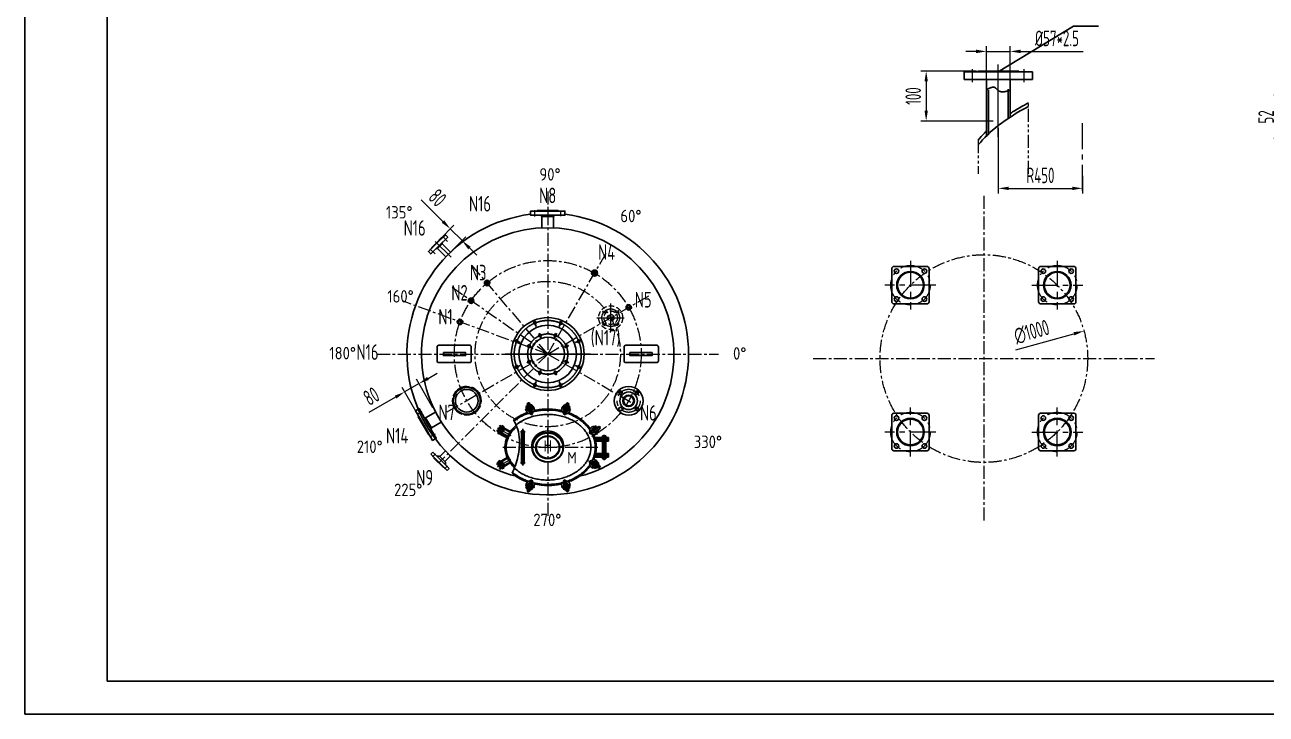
# Model space of a CAD drawing. Header units: millimetres. Extents: x -10 to 6019072, y -115569 to 2.
# Drawn here: x 6005751 to 6011729, y -115569 to -112250 of the extents above; entities that cross this region are included whole.
import ezdxf
from ezdxf.enums import TextEntityAlignment as Align

# ---------------------------------------------------------------- set-up
doc = ezdxf.new("R2010")
doc.units = ezdxf.units.MM
doc.header["$LTSCALE"] = 1000
for name, pattern in [('ACAD_ISO10W100', [18, 12, -3, 0, -3]), ('CENTER', [2, 1.25, -0.25, 0.25, -0.25]), ('CENTERX2', [4, 2.5, -0.5, 0.5, -0.5]), ('DASHED', [0.75, 0.5, -0.25]), ('PHANTOM', [2.5, 1.25, -0.25, 0.25, -0.25, 0.25, -0.25])]:
    doc.linetypes.add(name, pattern=pattern)
doc.layers.get('0').update_dxf_attribs({"lineweight": 25})
for name, color, linetype in [('00', 7, 'Continuous'), ('item', 7, 'Continuous'), ('Layer2', 1, 'ACAD_ISO10W100'), ('标注', 4, 'PHANTOM')]:
    doc.layers.add(name, color=color, linetype=linetype)
for name, color, linetype, lineweight in [('1轮廓实线层', 7, 'Continuous', 25), ('2细线层', 4, 'Continuous', 9), ('3中心线层', 1, 'CENTER', 9), ('4虚线层', 6, 'DASHED', 9), ('5剖面线层', 2, 'Continuous', 9), ('7标注层', 4, 'Continuous', 15), ('9双点划线层', 6, 'PHANTOM', 9), ('CERT', 1, 'CENTERX2', 18), ('FULL', 7, 'Continuous', 25), ('中心线', 1, 'CENTER', 9), ('粗实线', 3, 'Continuous', 30)]:
    doc.layers.add(name, color=color, linetype=linetype, lineweight=lineweight)
doc.styles.get("Standard").update_dxf_attribs({"font": 'gbenor.shx', "width": 0.707, "bigfont": 'gbcbig.shx'})
doc.dimstyles.new('STANDARD$0', dxfattribs={"dimscale": 50, "dimtxt": 1.5, "dimasz": 1, "dimexe": 0.5, "dimexo": 0.5, "dimgap": 0.5, "dimtad": 1, "dimdec": 1, "dimdsep": 46, "dimtxsty": 'Standard', "dimcen": 0.09, "dimclrd": 2, "dimclre": 2, "dimclrt": 2, "dimadec": 0, "dimazin": 0, "dimtfac": 1, "dimtdec": 1, "dimtmove": 0, "dimatfit": 3, "dimfxl": 0, "dimtolj": 1, "dimtzin": 0, "dimlwd": 13, "dimlwe": 13, "dimarcsym": 0})
doc.dimstyles.new('STANDARD$3', dxfattribs={"dimscale": 40, "dimtxt": 2, "dimasz": 1.5, "dimexe": 0.5, "dimexo": 0.5, "dimgap": 0.5, "dimtad": 1, "dimdec": 1, "dimdsep": 46, "dimtxsty": 'Standard', "dimcen": 0, "dimclrd": 4, "dimclre": 4, "dimclrt": 3, "dimadec": 0, "dimazin": 0, "dimtfac": 0.5, "dimtdec": 1, "dimtmove": 0, "dimatfit": 2, "dimfxl": 0, "dimtolj": 1, "dimlwd": 13, "dimlwe": 13, "dimarcsym": 0})

# ---------------------------------------------------------------- blocks, each defined once
blk = doc.blocks.new('*D493')
at = {"layer": '5剖面线层', "color": 2, "lineweight": 13, "transparency": 16777216}
for p, q in [((6010438.9, -112747), (6010438.9, -113062.4)), ((6010844.7, -112976.5), (6010844.7, -113062.4)), ((6010488.9, -113037.4), (6010794.7, -113037.4))]:
    blk.add_line(p, q, dxfattribs=at)
at = {"layer": '5剖面线层', "color": 2, "transparency": 16777216}
for points in [[(6010488.9, -113029.1), (6010488.9, -113045.7), (6010438.9, -113037.4)], [(6010794.7, -113029.1), (6010794.7, -113045.7), (6010844.7, -113037.4)]]:
    blk.add_solid(points, dxfattribs=at)
at = {"layer": 'Defpoints', "color": 0, "transparency": 16777216}
for p in [(6010438.9, -112722), (6010844.7, -112951.5), (6010844.7, -113037.4)]:
    blk.add_point(p, dxfattribs=at)
at = {"layer": '5剖面线层', "color": 2, "transparency": 16777216, "insert": (6010641.8, -112974.9), "char_height": 75, "attachment_point": 5}
blk.add_mtext('\\A1;{R450}{}{}', dxfattribs=at)
blk = doc.blocks.new('*D494')
at = {"layer": '5剖面线层', "color": 2, "lineweight": 13, "transparency": 16777216}
for p, q in [((6010333, -112472.9), (6010066.5, -112472.9)), ((6010091.5, -112522.9), (6010091.5, -112663.1)), ((6010413.6, -112713.1), (6010066.5, -112713.1))]:
    blk.add_line(p, q, dxfattribs=at)
at = {"layer": '5剖面线层', "color": 2, "transparency": 16777216}
for points in [[(6010083.2, -112522.9), (6010099.8, -112522.9), (6010091.5, -112472.9)], [(6010083.2, -112663.1), (6010099.8, -112663.1), (6010091.5, -112713.1)]]:
    blk.add_solid(points, dxfattribs=at)
at = {"layer": 'Defpoints', "color": 0, "transparency": 16777216}
for p in [(6010358, -112472.9), (6010091.5, -112713.1), (6010438.6, -112713.1)]:
    blk.add_point(p, dxfattribs=at)
at = {"layer": '5剖面线层', "color": 2, "transparency": 16777216, "insert": (6010029, -112593), "char_height": 75, "attachment_point": 5, "rotation": 90}
blk.add_mtext('\\A1;100', dxfattribs=at)
blk = doc.blocks.new('*D495')
at = {"layer": '1轮廓实线层', "color": 2, "lineweight": 13, "ltscale": 14, "transparency": 16777216}
for p, q in [((6010331.9, -112378), (6010281.9, -112378)), ((6010381.9, -112570.3), (6010381.9, -112353)), ((6010381.9, -112378), (6010495.9, -112378)), ((6010495.9, -112570.3), (6010495.9, -112353)), ((6010545.9, -112378), (6010846.9, -112378))]:
    blk.add_line(p, q, dxfattribs=at)
at = {"layer": '1轮廓实线层', "color": 2, "ltscale": 14, "transparency": 16777216}
for points in [[(6010331.9, -112369.7), (6010331.9, -112386.3), (6010381.9, -112378)], [(6010545.9, -112369.7), (6010545.9, -112386.3), (6010495.9, -112378)]]:
    blk.add_solid(points, dxfattribs=at)
at = {"layer": 'Defpoints', "color": 0, "ltscale": 14, "transparency": 16777216}
for p in [(6010495.9, -112378), (6010381.9, -112595.3), (6010495.9, -112595.3)]:
    blk.add_point(p, dxfattribs=at)
at = {"layer": '1轮廓实线层', "color": 2, "ltscale": 14, "transparency": 16777216, "insert": (6010721.4, -112315.5), "char_height": 75, "attachment_point": 5}
blk.add_mtext('\\A1;{%%c57*2.5}{}{}', dxfattribs=at)
blk = doc.blocks.new('*D530')
at = {"layer": '00', "color": 2, "linetype": 'CENTER', "lineweight": 13, "transparency": 16777216}
blk.add_line((6010523.5, -113814.4), (6010803.1, -113737.5), dxfattribs=at)
at = {"layer": '00', "color": 2, "linetype": 'CENTER', "transparency": 16777216}
blk.add_solid([(6010800.9, -113729.4), (6010805.3, -113745.5), (6010851.3, -113724.2)], dxfattribs=at)
at = {"layer": 'Defpoints', "color": 0, "linetype": 'CENTER', "transparency": 16777216}
for p in [(6010851.3, -113724.2), (6009887.2, -113989.6)]:
    blk.add_point(p, dxfattribs=at)
at = {"layer": '00', "color": 2, "linetype": 'CENTER', "transparency": 16777216, "insert": (6010599.2, -113728.8), "char_height": 75, "attachment_point": 5, "rotation": 15.38971}
blk.add_mtext('\\A1;∅1000', dxfattribs=at)
blk = doc.blocks.new('*D506')
at = {"layer": '00', "color": 2, "linetype": 'CENTER', "lineweight": 13, "transparency": 16777216}
for p, q in [((6011940, -112589.4), (6011766, -112589.4)), ((6011791, -112747.6), (6011791, -112639.4)), ((6011934, -112797.6), (6011766, -112797.6))]:
    blk.add_line(p, q, dxfattribs=at)
at = {"layer": '00', "color": 2, "linetype": 'CENTER', "transparency": 16777216}
for points in [[(6011782.7, -112639.4), (6011799.3, -112639.4), (6011791, -112589.4)], [(6011782.7, -112747.6), (6011799.3, -112747.6), (6011791, -112797.6)]]:
    blk.add_solid(points, dxfattribs=at)
at = {"layer": 'Defpoints', "color": 0, "linetype": 'CENTER', "transparency": 16777216}
for p in [(6011791, -112589.4), (6011965, -112589.4), (6011959, -112797.6)]:
    blk.add_point(p, dxfattribs=at)
at = {"layer": '00', "color": 2, "linetype": 'CENTER', "transparency": 16777216, "insert": (6011728.5, -112693.5), "char_height": 75, "attachment_point": 5, "rotation": 90}
blk.add_mtext('\\A1;{52}{}{}', dxfattribs=at)
blk = doc.blocks.new('*D510')
at = {"layer": '7标注层', "color": 2, "lineweight": 13, "transparency": 16777216}
for p, q in [((6007764.3, -113197.1), (6007659.2, -113092)), ((6007750.6, -113281.5), (6007817.3, -113214.8)), ((6007856.2, -113289.1), (6007799.7, -113232.5)), ((6007807.2, -113338.1), (6007873.9, -113271.4)), ((6007891.6, -113324.4), (6007926.9, -113359.8))]:
    blk.add_line(p, q, dxfattribs=at)
at = {"layer": '7标注层', "color": 2, "transparency": 16777216}
for points in [[(6007770.2, -113191.3), (6007758.4, -113203), (6007799.7, -113232.5)], [(6007897.5, -113318.5), (6007885.7, -113330.3), (6007856.2, -113289.1)]]:
    blk.add_solid(points, dxfattribs=at)
at = {"layer": 'Defpoints', "color": 0, "transparency": 16777216}
for p in [(6007799.7, -113232.5), (6007733, -113299.2), (6007789.5, -113355.8)]:
    blk.add_point(p, dxfattribs=at)
at = {"layer": '7标注层', "color": 2, "transparency": 16777216, "insert": (6007738.3, -113082.7), "char_height": 75, "attachment_point": 5, "rotation": 315}
blk.add_mtext('\\A1;80', dxfattribs=at)
blk = doc.blocks.new('*D563')
at = {"layer": '1轮廓实线层', "color": 2, "lineweight": 13, "ltscale": 14, "transparency": 16777216}
for p, q in [((6007692.3, -113952.4), (6007735.6, -113927.4)), ((6007640, -114121.8), (6007567.1, -113995.7)), ((6007649, -113977.4), (6007579.6, -114017.4)), ((6007715.9, -114093.3), (6007636.5, -113955.7)), ((6007536.3, -114042.4), (6007407.6, -114116.7))]:
    blk.add_line(p, q, dxfattribs=at)
at = {"layer": '1轮廓实线层', "color": 2, "ltscale": 14, "transparency": 16777216}
for points in [[(6007688.1, -113945.1), (6007696.4, -113959.6), (6007649, -113977.4)], [(6007532.2, -114035.2), (6007540.5, -114049.6), (6007579.6, -114017.4)]]:
    blk.add_solid(points, dxfattribs=at)
at = {"layer": 'Defpoints', "color": 0, "ltscale": 14, "transparency": 16777216}
for p in [(6007579.6, -114017.4), (6007728.4, -114114.9), (6007652.5, -114143.5)]:
    blk.add_point(p, dxfattribs=at)
at = {"layer": '1轮廓实线层', "color": 2, "ltscale": 14, "transparency": 16777216, "insert": (6007419.1, -114037.9), "char_height": 75, "attachment_point": 5, "rotation": 30}
blk.add_mtext('\\A1;80', dxfattribs=at)
blk = doc.blocks.new('A$C18C11571')
at = {"layer": '4虚线层', "ltscale": 0.05}
for centre, radius in [((66.3, 65.7), 57.5), ((36.2, 95.8), 7), ((66.3, 65.7), 32.5), ((66.3, 65.7), 16), ((66.3, 65.7), 13), ((96.3, 95.8), 7), ((36.2, 35.7), 7), ((96.3, 35.7), 7)]:
    blk.add_circle(centre, radius, dxfattribs=at)
at = {"layer": '中心线'}
for p, q in [((66.3, 0), (66.3, 134.9)), ((0, 65.7), (131.8, 65.7))]:
    blk.add_line(p, q, dxfattribs=at)
blk.add_circle((66.3, 65.7), 42.5, dxfattribs=at)

msp = doc.modelspace()

# ---------------------------------------------------------------- linework, layer by layer
for p, q in [((6005750.57, -115568.88), (6005750.57, -106159.92)), ((6006146.57, -115410.48), (6006146.57, -106318.32)), ((6018913.61, -115410.48), (6006146.57, -115410.48)), ((6019072.01, -115568.88), (6005750.57, -115568.88))]:
    msp.add_line(p, q)
msp.add_open_spline([(6008104.46, -114152.61), (6008110.53, -114163.68), (6008130.92, -114204.09), (6008137.16, -114282.26), (6008119.87, -114355.91), (6008103.22, -114396.99), (6008096.78, -114408.88)], degree=3, knots=[17.1329702, 17.1329702, 17.1329702, 17.1329702, 54.8624323, 152.8967362, 242.3679641, 282.6362571, 282.6362571, 282.6362571, 282.6362571])
at = {"layer": '1轮廓实线层', "ltscale": 14}
for p, q in [((6010273.85, -112476.86), (6010603.85, -112476.86)), ((6010273.85, -112512.86), (6010273.85, -112476.86)), ((6010339.85, -112472.86), (6010537.85, -112472.86)), ((6010339.85, -112476.86), (6010339.85, -112472.86)), ((6010537.85, -112476.86), (6010537.85, -112472.86)), ((6010603.85, -112512.86), (6010603.85, -112476.86)), ((6010273.85, -112512.86), (6010603.85, -112512.86)), ((6010381.85, -112785), (6010381.85, -112512.77)), ((6010391.85, -112775.44), (6010391.85, -112564.35)), ((6010485.79, -112701.24), (6010485.81, -112560.38)), ((6010495.85, -112694.55), (6010495.85, -112512.77)), ((6008186.42, -113147.14), (6008218.42, -113147.14)), ((6008215.42, -113147.14), (6008218.42, -113144.14)), ((6008218.42, -113144.14), (6008268.92, -113144.14)), ((6008240.92, -113172.14), (6008235.73, -113167.14)), ((6008319.42, -113144.14), (6008268.92, -113144.14)), ((6008296.92, -113172.14), (6008302.12, -113167.14)), ((6008322.42, -113147.14), (6008319.42, -113144.14)), ((6008240.92, -113227.18), (6008240.92, -113172.14)), ((6008240.92, -113172.14), (6008296.92, -113172.14)), ((6008296.92, -113227.18), (6008296.92, -113172.14)), ((6007755.94, -113276.22), (6007732.95, -113299.2)), ((6007755.94, -113276.22), (6007760.18, -113276.22)), ((6007709.97, -113322.19), (6007732.95, -113299.2)), ((6007709.97, -113322.19), (6007709.97, -113326.43)), ((6007737.9, -113326.78), (6007731.4, -113327.63)), ((6007760.53, -113304.15), (6007737.9, -113326.78)), ((6007778.32, -113367.2), (6007737.9, -113326.78)), ((6007760.53, -113304.15), (6007761.38, -113297.65)), ((6007800.95, -113344.57), (6007760.53, -113304.15)), ((6007728.38, -114114.93), (6007680.73, -114142.44)), ((6008164.13, -114087.35), (6008167.97, -114086.22)), ((6008164.13, -114087.35), (6008165.89, -114093.37)), ((6008167.97, -114086.22), (6008168.75, -114088.91)), ((6008170.18, -114077.76), (6008182.81, -114120.95)), ((6008182.66, -114074.11), (6008195.29, -114117.31)), ((6008189.08, -114080.05), (6008192.92, -114078.93)), ((6008189.08, -114080.05), (6008189.87, -114082.73)), ((6008192.92, -114078.93), (6008194.68, -114084.95)), ((6008357.37, -114074.71), (6008344.44, -114117.82)), ((6008347.07, -114079.46), (6008345.27, -114085.46)), ((6008347.07, -114079.46), (6008350.9, -114080.61)), ((6008350.9, -114080.61), (6008350.1, -114083.28)), ((6008369.82, -114078.45), (6008356.89, -114121.55)), ((6008371.97, -114086.93), (6008371.17, -114089.6)), ((6008371.97, -114086.93), (6008375.81, -114088.07)), ((6008375.81, -114088.07), (6008374, -114094.08)), ((6007646.33, -114132.86), (6007645.23, -114136.96)), ((6007645.23, -114136.96), (6007670.48, -114180.69)), ((6007695.73, -114224.43), (6007670.48, -114180.69)), ((6007680.73, -114142.44), (6007673.8, -114140.44)), ((6007708.73, -114190.94), (6007680.73, -114142.44)), ((6007756.38, -114163.42), (6007708.73, -114190.94)), ((6008038.16, -114179.13), (6008036.15, -114182.59)), ((6008036.15, -114182.59), (6008086.25, -114211.67)), ((6008038.16, -114179.13), (6008088.57, -114208.39)), ((6008045.95, -114183.65), (6008046.95, -114181.92)), ((6008046.95, -114181.92), (6008057.33, -114187.94)), ((6008047.45, -114181.05), (6008048.46, -114179.32)), ((6008047.45, -114181.05), (6008057.83, -114187.08)), ((6008047.81, -114182.42), (6008048.32, -114181.55)), ((6008048.46, -114179.32), (6008058.83, -114185.35)), ((6008511.68, -114184.74), (6008472.5, -114206.88)), ((6008500.97, -114181.03), (6008495.51, -114184.11)), ((6008502.94, -114184.51), (6008500.5, -114185.89)), ((6008500.97, -114181.03), (6008502.94, -114184.51)), ((6007699.83, -114225.52), (6007695.73, -114224.43)), ((6007714.33, -114250.64), (6007698.33, -114222.93)), ((6007708.73, -114190.94), (6007706.99, -114197.94)), ((6008023.1, -114205.07), (6008025.11, -114201.61)), ((6008023.1, -114205.07), (6008073.54, -114234.36)), ((6008025.11, -114201.61), (6008075.22, -114230.7)), ((6008028.37, -114213.92), (6008029.38, -114212.19)), ((6008028.37, -114213.92), (6008038.75, -114219.94)), ((6008029.38, -114212.19), (6008039.76, -114218.21)), ((6008029.81, -114202.03), (6008048.36, -114212.8)), ((6008029.88, -114211.32), (6008030.88, -114209.59)), ((6008029.88, -114211.32), (6008040.26, -114217.35)), ((6008030.24, -114212.69), (6008030.74, -114211.82)), ((6008032.89, -114206.13), (6008033.9, -114204.4)), ((6008038.75, -114219.94), (6008039.76, -114218.21)), ((6008038.85, -114186.46), (6008057.4, -114197.23)), ((6008038.89, -114217.71), (6008039.39, -114216.84)), ((6008040.26, -114217.35), (6008041.26, -114215.62)), ((6008042.93, -114188.84), (6008043.94, -114187.11)), ((6008043.27, -114212.16), (6008044.27, -114210.43)), ((6008053.31, -114194.86), (6008054.32, -114193.13)), ((6008056.32, -114189.67), (6008057.33, -114187.94)), ((6008056.46, -114187.44), (6008056.96, -114186.57)), ((6008057.83, -114187.08), (6008058.83, -114185.35)), ((6008142.92, -114208.86), (6008142.92, -114358.86)), ((6008154.92, -114208.86), (6008154.92, -114358.86)), ((6008518.08, -114196.06), (6008478.9, -114218.2)), ((6008495.25, -114236.86), (6008561.09, -114236.86)), ((6008497.67, -114244.86), (6008561.09, -114244.86)), ((6008515.73, -114207.15), (6008510.27, -114210.23)), ((6008513.76, -114203.67), (6008511.33, -114205.04)), ((6008513.76, -114203.67), (6008515.73, -114207.15)), ((6008533.09, -114228.86), (6008549.09, -114228.86)), ((6008533.09, -114236.86), (6008533.09, -114228.86)), ((6008533.09, -114245.86), (6008533.09, -114244.86)), ((6008549.09, -114236.86), (6008549.09, -114228.86)), ((6008549.09, -114245.86), (6008549.09, -114244.86)), ((6008561.09, -114236.86), (6008561.09, -114244.86)), ((6007776.36, -114301.08), (6007749.27, -114328.12)), ((6008497.94, -114245.86), (6008561.09, -114245.86)), ((6008499.83, -114253.86), (6008561.09, -114253.86)), ((6008533.09, -114313.86), (6008533.09, -114253.86)), ((6008549.09, -114313.86), (6008549.09, -114253.86)), ((6008561.09, -114245.86), (6008561.09, -114253.86)), ((6007706.35, -114317.7), (6007716.13, -114307.94)), ((6007706.35, -114317.7), (6007784.39, -114395.89)), ((6007716.13, -114307.94), (6007794.16, -114386.13)), ((6007721.96, -114337.24), (6007721.96, -114333.34)), ((6007721.96, -114337.24), (6007764.88, -114380.24)), ((6007734.3, -114326.15), (6007747.32, -114326.17)), ((6007747.32, -114326.17), (6007776, -114354.9)), ((6007801.12, -114325.93), (6007774.05, -114352.95)), ((6007775.99, -114367.92), (6007776, -114354.9)), ((6008023.1, -114362.65), (6008073.54, -114333.37)), ((6008023.1, -114362.65), (6008025.11, -114366.11)), ((6008025.11, -114366.11), (6008075.22, -114337.02)), ((6008028.37, -114353.8), (6008038.75, -114347.78)), ((6008028.37, -114353.8), (6008029.38, -114355.53)), ((6008029.38, -114355.53), (6008039.76, -114349.51)), ((6008029.81, -114365.69), (6008048.36, -114354.92)), ((6008029.88, -114356.4), (6008040.26, -114350.37)), ((6008029.88, -114356.4), (6008030.88, -114358.13)), ((6008030.24, -114355.03), (6008030.74, -114355.9)), ((6008032.89, -114361.59), (6008033.9, -114363.32)), ((6008036.15, -114385.13), (6008086.25, -114356.05)), ((6008038.16, -114388.59), (6008088.57, -114359.33)), ((6008038.75, -114347.78), (6008039.76, -114349.51)), ((6008038.89, -114350.01), (6008039.39, -114350.88)), ((6008040.26, -114350.37), (6008041.26, -114352.1)), ((6008043.27, -114355.56), (6008044.27, -114357.29)), ((6008511.68, -114382.98), (6008472.5, -114360.84)), ((6008518.08, -114371.66), (6008478.9, -114349.52)), ((6008495.25, -114330.86), (6008561.09, -114330.86)), ((6008497.67, -114322.86), (6008561.09, -114322.86)), ((6008497.94, -114321.86), (6008561.09, -114321.86)), ((6008499.83, -114313.86), (6008561.09, -114313.86)), ((6008515.73, -114360.57), (6008510.27, -114357.49)), ((6008513.76, -114364.05), (6008511.33, -114362.68)), ((6008513.76, -114364.05), (6008515.73, -114360.57)), ((6008533.09, -114322.86), (6008533.09, -114321.86)), ((6008533.09, -114338.86), (6008533.09, -114330.86)), ((6008533.09, -114338.86), (6008549.09, -114338.86)), ((6008549.09, -114322.86), (6008549.09, -114321.86)), ((6008549.09, -114338.86), (6008549.09, -114330.86)), ((6008561.09, -114321.86), (6008561.09, -114313.86)), ((6008561.09, -114330.86), (6008561.09, -114322.86)), ((6007764.88, -114380.24), (6007768.78, -114380.25)), ((6007784.39, -114395.89), (6007794.16, -114386.13)), ((6008038.16, -114388.59), (6008036.15, -114385.13)), ((6008038.85, -114381.26), (6008057.4, -114370.49)), ((6008042.93, -114378.88), (6008043.94, -114380.61)), ((6008045.95, -114384.07), (6008046.95, -114385.8)), ((6008046.95, -114385.8), (6008057.33, -114379.78)), ((6008047.45, -114386.67), (6008057.83, -114380.64)), ((6008047.45, -114386.67), (6008048.46, -114388.4)), ((6008047.81, -114385.3), (6008048.32, -114386.17)), ((6008048.46, -114388.4), (6008058.83, -114382.37)), ((6008053.31, -114372.86), (6008054.32, -114374.59)), ((6008056.32, -114378.05), (6008057.33, -114379.78)), ((6008056.46, -114380.28), (6008056.96, -114381.15)), ((6008057.83, -114380.64), (6008058.83, -114382.37)), ((6008500.97, -114386.69), (6008495.51, -114383.61)), ((6008502.94, -114383.21), (6008500.5, -114381.83)), ((6008500.97, -114386.69), (6008502.94, -114383.21)), ((6008164.13, -114480.37), (6008165.89, -114474.35)), ((6008164.13, -114480.37), (6008167.97, -114481.5)), ((6008167.97, -114481.5), (6008168.75, -114478.81)), ((6008170.18, -114489.96), (6008182.81, -114446.77)), ((6008182.66, -114493.61), (6008195.29, -114450.42)), ((6008192.92, -114488.79), (6008194.68, -114482.77)), ((6008357.37, -114493.01), (6008344.44, -114449.9)), ((6008347.07, -114488.26), (6008345.27, -114482.26)), ((6008366.28, -114500.09), (6008347.84, -114438.63)), ((6008369.82, -114489.27), (6008356.89, -114446.17)), ((6008371.97, -114480.79), (6008371.17, -114478.12)), ((6008371.97, -114480.79), (6008375.81, -114479.65)), ((6008375.81, -114479.65), (6008374, -114473.64)), ((6008189.08, -114487.67), (6008189.87, -114484.99)), ((6008189.08, -114487.67), (6008192.92, -114488.79)), ((6008347.07, -114488.26), (6008350.9, -114487.12)), ((6008350.9, -114487.12), (6008350.1, -114484.44))]:
    msp.add_line(p, q, dxfattribs=at)
for points in [[(6008268.92, -113147.14), (6008186.42, -113147.14), (6008186.42, -113167.14), (6008268.92, -113167.14)], [(6008268.92, -113147.14), (6008351.42, -113147.14), (6008351.42, -113167.14), (6008268.92, -113167.14)], [(6007735.08, -113301.33), (6007775.73, -113260.67), (6007787.05, -113271.98), (6007746.39, -113312.64)], [(6007735.08, -113301.33), (6007694.42, -113341.98), (6007705.73, -113353.3), (6007746.39, -113312.64)], [(6007673.08, -114179.19), (6007631.83, -114107.74), (6007649.15, -114097.74), (6007690.4, -114169.19)], [(6007673.08, -114179.19), (6007714.33, -114250.64), (6007731.65, -114240.64), (6007690.4, -114169.19)]]:
    msp.add_lwpolyline(points, dxfattribs=at)
for points in [[(6010095.7, -113593.33), (6009935.7, -113593.33, -0.4142136), (6009925.7, -113583.33), (6009925.7, -113423.33, -0.4142136), (6009935.7, -113413.33), (6010095.7, -113413.33, -0.4142136), (6010105.7, -113423.33), (6010105.7, -113583.33, -0.4142136)], [(6010642.8, -113593.33), (6010802.8, -113593.33, 0.4142136), (6010812.8, -113583.33), (6010812.8, -113423.33, 0.4142136), (6010802.8, -113413.33), (6010642.8, -113413.33, 0.4142136), (6010632.8, -113423.33), (6010632.8, -113583.33, 0.4142136)], [(6007743.39, -113792.84), (6007893.43, -113792.84, -0.4142136), (6007900.82, -113800.22), (6007900.82, -113868.26, -0.4142136), (6007893.43, -113875.64), (6007743.39, -113875.64, -0.4142136), (6007736, -113868.26), (6007736, -113800.22, -0.4142136)], [(6008794.45, -113792.84), (6008644.41, -113792.84, 0.4142136), (6008637.02, -113800.22), (6008637.02, -113868.26, 0.4142136), (6008644.41, -113875.65), (6008794.45, -113875.65, 0.4142136), (6008801.84, -113868.26), (6008801.84, -113800.22, 0.4142136)], [(6010095.7, -114120.44), (6009935.7, -114120.44, 0.4142136), (6009925.7, -114130.44), (6009925.7, -114290.44, 0.4142136), (6009935.7, -114300.44), (6010095.7, -114300.44, 0.4142136), (6010105.7, -114290.44), (6010105.7, -114130.44, 0.4142136)], [(6010642.8, -114120.44), (6010802.8, -114120.44, -0.4142136), (6010812.8, -114130.44), (6010812.8, -114290.44, -0.4142136), (6010802.8, -114300.44), (6010642.8, -114300.44, -0.4142136), (6010632.8, -114290.44), (6010632.8, -114130.44, -0.4142136)]]:
    msp.add_lwpolyline(points, format="xyb", close=True, dxfattribs=at)
for points in [[(6007766.7, -113828.02), (6007873.02, -113828.02), (6007873.02, -113842.33), (6007766.7, -113842.33)], [(6008771.14, -113828.02), (6008664.82, -113828.02), (6008664.82, -113842.33), (6008771.14, -113842.33)]]:
    msp.add_lwpolyline(points, close=True, dxfattribs=at)
at = {"layer": '1轮廓实线层'}
for radius in [14.77, 10.98, 8.77]:
    msp.add_circle((6008494.11, -113445.57), radius, dxfattribs=at)
at = {"layer": '1轮廓实线层', "ltscale": 14}
for centre, radius in [((6009948.52, -113436.16), 11), ((6010015.7, -113503.33), 66.2), ((6010015.7, -113503.33), 62.2), ((6010082.87, -113436.16), 11), ((6010655.63, -113436.16), 11), ((6010722.8, -113503.33), 66.2), ((6010722.8, -113503.33), 62.2), ((6010789.98, -113436.16), 11), ((6009948.52, -113570.51), 11), ((6010082.87, -113570.51), 11), ((6010655.63, -113570.51), 11), ((6010789.98, -113570.51), 11), ((6008268.92, -113835.17), 175.38), ((6008268.92, -113835.17), 138.46), ((6008207.1, -113685.93), 6), ((6008330.74, -113685.93), 6), ((6008268.92, -113835.17), 81.23), ((6008231.83, -113745.63), 6), ((6008306.01, -113745.63), 6), ((6008119.68, -113773.36), 6), ((6008179.38, -113798.08), 6), ((6008358.47, -113798.08), 6), ((6008418.16, -113773.36), 6), ((6008179.38, -113872.27), 6), ((6008358.47, -113872.27), 6), ((6008119.68, -113896.99), 6), ((6008231.83, -113924.72), 6), ((6008306.01, -113924.72), 6), ((6008418.16, -113896.99), 6), ((6008207.1, -113984.42), 6), ((6008330.74, -113984.42), 6), ((6008658.63, -114060.17), 69.23), ((6008619.31, -114020.85), 8.31), ((6008658.63, -114060.17), 42.46), ((6008658.63, -114060.17), 27.88), ((6008658.63, -114060.17), 24.18), ((6008697.96, -114020.85), 8.31), ((6008619.31, -114099.5), 8.31), ((6008697.96, -114099.5), 8.31), ((6009948.52, -114143.26), 11), ((6010015.7, -114210.44), 66.2), ((6010015.7, -114210.44), 62.2), ((6010082.87, -114143.26), 11), ((6010655.63, -114143.26), 11), ((6010722.8, -114210.44), 66.2), ((6010722.8, -114210.44), 62.2), ((6010789.98, -114143.26), 11), ((6008043.6, -114199.63), 8), ((6008541.09, -114233.86), 2.5), ((6009948.52, -114277.61), 11), ((6010082.87, -114277.61), 11), ((6010655.63, -114277.61), 11), ((6010789.98, -114277.61), 11), ((6008043.6, -114368.09), 8), ((6008541.09, -114333.86), 2.5)]:
    msp.add_circle(centre, radius, dxfattribs=at)
for centre, radius, start, end in [((6008268.92, -113835.17), 678, 96.989086, 0.000001), ((6008268.92, -113835.17), 678, 0.000001, 83.010782), ((6008268.92, -113835.17), 608, 284.528136, 255.471908), ((6008184, -114101.85), 20, 125.264566, 267.333416), ((6008182.73, -114097.53), 13.5, 135.081196, 257.516786), ((6008176.42, -114075.94), 6.5, 16.298991, 196.298991), ((6008182.73, -114097.53), 10, 146.840593, 245.757389), ((6008189.05, -114119.13), 6.5, 196.298991, 16.298991), ((6008184, -114101.85), 20, 305.264566, 87.333416), ((6008182.73, -114097.53), 13.5, 315.081196, 77.516786), ((6008182.73, -114097.53), 10, 326.840593, 65.757389), ((6008355.84, -114102.44), 20, 92.269928, 234.338778), ((6008357.13, -114098.13), 13.5, 102.086557, 224.522148), ((6008350.66, -114119.68), 6.5, 163.304353, 343.304353), ((6008357.13, -114098.13), 10, 113.845955, 212.762751), ((6008355.84, -114102.44), 20, 272.269928, 54.338778), ((6008363.59, -114076.58), 6.5, 343.304353, 163.304353), ((6008357.13, -114098.13), 13.5, 282.086557, 44.522148), ((6008357.13, -114098.13), 10, 293.845955, 32.762751), ((6008491.37, -114203.68), 20, 48.433084, 190.501934), ((6008514.88, -114190.4), 6.5, 299.467509, 119.467509), ((6008043.6, -114199.63), 14, 109.857739, 189.868141), ((6008043.6, -114199.63), 6.5, 329.86294, 239.86294), ((6008043.6, -114199.63), 14, 289.857739, 9.868141), ((6008148.92, -114208.86), 6, 0, 180), ((6008475.7, -114212.54), 6.5, 119.467509, 299.467509), ((6008491.37, -114203.68), 20, 228.433084, 10.501934), ((6008495.29, -114201.47), 13.5, 58.249714, 180.685304), ((6008495.29, -114201.47), 10, 70.009111, 168.925907), ((6008495.29, -114201.47), 13.5, 238.249714, 0.685304), ((6008495.29, -114201.47), 10, 250.009111, 348.925907), ((6008043.6, -114368.09), 6.5, 120.13706, 30.13706), ((6008043.6, -114368.09), 14, 350.131859, 70.142261), ((6008148.92, -114358.86), 6, 180, 0), ((6008475.7, -114355.18), 6.5, 60.532491, 240.532491), ((6008491.37, -114364.04), 20, 169.498066, 311.566916), ((6008491.37, -114364.04), 20, 349.498066, 131.566916), ((6008495.29, -114366.25), 13.5, 359.314696, 121.750286), ((6008495.29, -114366.25), 10, 11.074093, 109.990889), ((6008043.6, -114368.09), 14, 170.131859, 250.142261), ((6008495.29, -114366.25), 13.5, 179.314696, 301.750286), ((6008495.29, -114366.25), 10, 191.074093, 289.990889), ((6008514.88, -114377.32), 6.5, 240.532491, 60.532491), ((6008184, -114465.87), 20, 92.666584, 234.735434), ((6008182.73, -114470.19), 13.5, 102.483214, 224.918804), ((6008182.73, -114470.19), 10, 114.242611, 213.159407), ((6008189.05, -114448.59), 6.5, 343.701009, 163.701009), ((6008184, -114465.87), 20, 272.666584, 54.735434), ((6008182.73, -114470.19), 13.5, 282.483214, 44.918804), ((6008182.73, -114470.19), 10, 294.242611, 33.159407), ((6008355.84, -114465.28), 20, 125.661222, 267.730072), ((6008357.13, -114469.59), 13.5, 135.477852, 257.913443), ((6008350.66, -114448.04), 6.5, 16.695647, 196.695647), ((6008357.13, -114469.59), 10, 147.237249, 246.154045), ((6008355.84, -114465.28), 20, 305.661222, 87.730072), ((6008357.13, -114469.59), 13.5, 315.477852, 77.913443), ((6008357.13, -114469.59), 10, 327.237249, 66.154045), ((6008176.42, -114491.78), 6.5, 163.701009, 343.701009), ((6008363.59, -114491.14), 6.5, 196.695647, 16.695647)]:
    msp.add_arc(centre, radius, start, end, dxfattribs=at)
for centre, major_axis, ratio, start_param, end_param in [((6008268.92, -114283.86), (-200, 0), 0.75, 5.5553963, 6.9455826), ((6008268.92, -114276.66), (-76.15, 0), 0.9396926, 3.0908356, 6.3339423)]:
    msp.add_ellipse(centre, major_axis=major_axis, ratio=ratio, start_param=start_param, end_param=end_param, dxfattribs=at)
for centre, major_axis in [((6008268.92, -114283.92), (-76.15, 0)), ((6008268.92, -114284.87), (-73.38, 0)), ((6008268.92, -114284.87), (-58.34, 0)), ((6008268.92, -114283.86), (-55.38, 0))]:
    msp.add_ellipse(centre, major_axis=major_axis, ratio=0.9396926, dxfattribs=at)
for points, knots in [([(6008170.63, -114116.73), (6008167.51, -114117.85), (6008164.42, -114119.03), (6008153.38, -114123.49), (6008145.61, -114127.08), (6008130.62, -114134.99), (6008123.39, -114139.29), (6008112.35, -114146.71), (6008108.34, -114149.6), (6008104.46, -114152.61)], [5.16103595, 5.16103595, 5.16103595, 5.16103595, 5.20635596, 5.20635596, 5.32473873, 5.32473873, 5.4431215, 5.4431215, 5.51366469, 5.51366469, 5.51366469, 5.51366469]), ([(6008175.93, -114120.15), (6008173.78, -114120.9), (6008171.64, -114121.67), (6008157.79, -114126.85), (6008146.51, -114132.03), (6008125.57, -114143.65), (6008115.87, -114150.04), (6008106.87, -114157.06)], [5.14327695, 5.14327695, 5.14327695, 5.14327695, 5.1749294, 5.1749294, 5.34972945, 5.34972945, 5.51768039, 5.51768039, 5.51768039, 5.51768039]), ([(6008339.11, -114113.4), (6008335.64, -114112.54), (6008332.16, -114111.74), (6008313.6, -114107.85), (6008298.16, -114105.9), (6008269.73, -114104.58), (6008256.77, -114104.83), (6008231.07, -114107.01), (6008218.34, -114108.95), (6008204.13, -114112.1), (6008202.39, -114112.51), (6008200.65, -114112.93)], [4.39108218, 4.39108218, 4.39108218, 4.39108218, 4.44009455, 4.44009455, 4.65052925, 4.65052925, 4.8253293, 4.8253293, 5.00012935, 5.00012935, 5.02467511, 5.02467511, 5.02467511, 5.02467511]), ([(6008336.52, -114107.63), (6008326.88, -114105.37), (6008317.08, -114103.59), (6008297.15, -114101.02), (6008287.02, -114100.23), (6008265.02, -114099.65), (6008253.15, -114100.04), (6008232.12, -114101.98), (6008222.93, -114103.27), (6008210.31, -114105.64), (6008206.78, -114106.38), (6008203.28, -114107.18)], [4.40864095, 4.40864095, 4.40864095, 4.40864095, 4.54204325, 4.54204325, 4.67712791, 4.67712791, 4.83484409, 4.83484409, 4.95868138, 4.95868138, 5.00712668, 5.00712668, 5.00712668, 5.00712668]), ([(6008471.66, -114200.28), (6008470.54, -114198.61), (6008469.39, -114196.96), (6008462.08, -114186.86), (6008455.12, -114178.85), (6008439.76, -114163.94), (6008431.37, -114157.02), (6008413.39, -114144.38), (6008403.8, -114138.66), (6008384.14, -114128.72), (6008374.12, -114124.46), (6008363.77, -114120.8)], [3.60775284, 3.60775284, 3.60775284, 3.60775284, 3.63876161, 3.63876161, 3.7990282, 3.7990282, 3.95929478, 3.95929478, 4.11956137, 4.11956137, 4.27237556, 4.27237556, 4.27237556, 4.27237556]), ([(6008473.67, -114194.38), (6008473.13, -114193.61), (6008472.59, -114192.85), (6008467.98, -114186.51), (6008463.57, -114181.12), (6008451.83, -114168.31), (6008444.14, -114161.16), (6008429.26, -114149.29), (6008422.29, -114144.37), (6008407.72, -114135.26), (6008400.12, -114131.07), (6008384.76, -114123.63), (6008377.03, -114120.34), (6008369.1, -114117.41)], [3.6266308, 3.6266308, 3.6266308, 3.6266308, 3.64053851, 3.64053851, 3.74358596, 3.74358596, 3.8960514, 3.8960514, 4.01748154, 4.01748154, 4.13891168, 4.13891168, 4.25460489, 4.25460489, 4.25460489, 4.25460489]), ([(6008117.2, -114178.26), (6008115.97, -114179.27), (6008114.75, -114180.3), (6008106.1, -114187.83), (6008099.34, -114194.79), (6008087.41, -114209.51), (6008082.24, -114217.25), (6008073.66, -114233.33), (6008070.25, -114241.65), (6008065.3, -114258.64), (6008063.76, -114267.31), (6008063.01, -114278.63), (6008062.92, -114281.24), (6008062.92, -114283.86), (6008062.92, -114289.55), (6008063.33, -114295.24), (6008065.4, -114309.55), (6008067.61, -114318.13), (6008073.87, -114334.85), (6008077.91, -114343), (6008087.71, -114358.64), (6008093.46, -114366.13), (6008102.81, -114376.28), (6008105.8, -114379.29), (6008108.92, -114382.2)], [5.5447434, 5.5447434, 5.5447434, 5.5447434, 5.5713052, 5.5713052, 5.7368593, 5.7368593, 5.9024135, 5.9024135, 6.0679676, 6.0679676, 6.2335218, 6.2335218, 6.2831853, 6.2831853, 6.2831853, 6.3912031, 6.3912031, 6.5567573, 6.5567573, 6.7223115, 6.7223115, 6.8878656, 6.8878656, 6.9600943, 6.9600943, 6.9600943, 6.9600943]), ([(6008108.14, -114384.21), (6008114.25, -114389.86), (6008120.88, -114395.18), (6008134.4, -114404.64), (6008141.24, -114408.85), (6008155.55, -114416.56), (6008163.02, -114420.07), (6008179.01, -114426.56), (6008187.58, -114429.49), (6008205.14, -114434.44), (6008214.13, -114436.46), (6008232.4, -114439.57), (6008241.67, -114440.66), (6008260.32, -114441.88), (6008269.69, -114442.02), (6008288.39, -114441.33), (6008297.7, -114440.51), (6008316.11, -114437.92), (6008325.2, -114436.15), (6008342.99, -114431.7), (6008351.69, -114429.02), (6008368.54, -114422.79), (6008376.7, -114419.24), (6008392.32, -114411.33), (6008399.78, -114406.96), (6008413.87, -114397.49), (6008420.51, -114392.39), (6008431.72, -114382.48), (6008436.47, -114377.79), (6008445.23, -114368.01), (6008449.27, -114362.91), (6008456.97, -114351.81), (6008460.56, -114345.75), (6008466.1, -114334.52), (6008468.24, -114329.42), (6008471.3, -114320.61), (6008472.39, -114316.95), (6008475.14, -114305.88), (6008476.28, -114298.38), (6008477, -114286.01), (6008476.99, -114281.14), (6008476.45, -114272.62), (6008476.05, -114268.94), (6008474.35, -114257.99), (6008472.55, -114250.75), (6008467.65, -114236.56), (6008464.55, -114229.61), (6008457.15, -114216.13), (6008452.84, -114209.6), (6008443.1, -114197.08), (6008437.67, -114191.09), (6008425.8, -114179.76), (6008419.37, -114174.42), (6008405.61, -114164.46), (6008398.29, -114159.85), (6008382.91, -114151.44), (6008374.85, -114147.64), (6008358.14, -114140.91), (6008349.48, -114137.98), (6008331.74, -114133.05), (6008322.65, -114131.04), (6008304.19, -114127.98), (6008294.83, -114126.92), (6008276.01, -114125.79), (6008266.55, -114125.71), (6008247.7, -114126.52), (6008238.31, -114127.41), (6008216.21, -114130.68), (6008203.61, -114133.5), (6008179.3, -114140.89), (6008167.6, -114145.46), (6008145.52, -114156.2), (6008135.14, -114162.38), (6008122.43, -114171.55), (6008119.35, -114173.91), (6008116.37, -114176.35)], [0.6813233, 0.6813233, 0.6813233, 0.6813233, 0.8203149, 0.8203149, 0.9475865, 0.9475865, 1.0748581, 1.0748581, 1.2111263, 1.2111263, 1.3473945, 1.3473945, 1.4836627, 1.4836627, 1.6199309, 1.6199309, 1.7561991, 1.7561991, 1.8924673, 1.8924673, 2.0287355, 2.0287355, 2.1650037, 2.1650037, 2.3012719, 2.3012719, 2.4375401, 2.4375401, 2.5496616, 2.5496616, 2.6617831, 2.6617831, 2.7867022, 2.7867022, 2.887155, 2.887155, 2.9574287, 2.9574287, 3.0979761, 3.0979761, 3.1887132, 3.1887132, 3.2574506, 3.2574506, 3.3949252, 3.3949252, 3.5323999, 3.5323999, 3.6698745, 3.6698745, 3.8073492, 3.8073492, 3.9448238, 3.9448238, 4.0822985, 4.0822985, 4.2197732, 4.2197732, 4.3572478, 4.3572478, 4.4947225, 4.4947225, 4.6321971, 4.6321971, 4.7696718, 4.7696718, 4.9071464, 4.9071464, 5.0975388, 5.0975388, 5.2879311, 5.2879311, 5.4783234, 5.4783234, 5.5416131, 5.5416131, 5.5416131, 5.5416131]), ([(6008484.1, -114345.41), (6008484.32, -114344.92), (6008484.55, -114344.42), (6008488.02, -114336.74), (6008490.7, -114329.36), (6008494.83, -114314.31), (6008496.29, -114306.65), (6008497.76, -114292.91), (6008498.02, -114286.85), (6008497.76, -114274.76), (6008497.24, -114268.72), (6008495.43, -114256.73), (6008494.15, -114250.78), (6008490.84, -114239.06), (6008488.82, -114233.29), (6008485.7, -114225.84), (6008484.91, -114224.07), (6008484.1, -114222.31)], [2.80644833, 2.80644833, 2.80644833, 2.80644833, 2.81496764, 2.81496764, 2.93827969, 2.93827969, 3.06159174, 3.06159174, 3.15778672, 3.15778672, 3.2539817, 3.2539817, 3.35017667, 3.35017667, 3.44637165, 3.44637165, 3.4767278, 3.4767278, 3.4767278, 3.4767278]), ([(6008490.18, -114344.07), (6008490.56, -114343.2), (6008490.94, -114342.32), (6008493.69, -114335.68), (6008495.73, -114329.79), (6008499.07, -114317.84), (6008500.37, -114311.78), (6008502.26, -114299.24), (6008502.79, -114292.75), (6008503.01, -114279.76), (6008502.68, -114273.26), (6008501.36, -114262.01), (6008500.57, -114257.23), (6008498.51, -114247.77), (6008497.25, -114243.08), (6008494.17, -114233.46), (6008492.31, -114228.53), (6008490.19, -114223.67), (6008490.19, -114223.66), (6008490.18, -114223.65)], [2.8255248, 2.8255248, 2.8255248, 2.8255248, 2.84002898, 2.84002898, 2.93480077, 2.93480077, 3.02957255, 3.02957255, 3.12932776, 3.12932776, 3.22908297, 3.22908297, 3.30321231, 3.30321231, 3.37734164, 3.37734164, 3.45741634, 3.45741634, 3.45765163, 3.45765163, 3.45765163, 3.45765163]), ([(6008096.78, -114408.88), (6008099.37, -114411.08), (6008102.01, -114413.23), (6008119.12, -114426.43), (6008135.21, -114435.94), (6008158.37, -114446.31), (6008164.44, -114448.76), (6008170.63, -114450.99)], [0.72203153, 0.72203153, 0.72203153, 0.72203153, 0.77112334, 0.77112334, 1.03225572, 1.03225572, 1.12214852, 1.12214852, 1.12214852, 1.12214852]), ([(6008099.16, -114404.34), (6008105.87, -114410.12), (6008113.04, -114415.52), (6008131.13, -114427.5), (6008142.44, -114433.68), (6008161.33, -114442.17), (6008168.55, -114445.02), (6008175.93, -114447.56)], [0.71642418, 0.71642418, 0.71642418, 0.71642418, 0.84777042, 0.84777042, 1.03135741, 1.03135741, 1.13990921, 1.13990921, 1.13990921, 1.13990921]), ([(6008363.77, -114446.92), (6008367.28, -114445.68), (6008370.76, -114444.37), (6008383.55, -114439.22), (6008392.61, -114434.95), (6008409.93, -114425.41), (6008418.19, -114420.15), (6008433.77, -114408.71), (6008441.09, -114402.53), (6008452.73, -114391.16), (6008457.32, -114386.17), (6008465.19, -114376.59), (6008468.55, -114372.08), (6008471.66, -114367.44)], [2.01081157, 2.01081157, 2.01081157, 2.01081157, 2.06266532, 2.06266532, 2.20408721, 2.20408721, 2.3455091, 2.3455091, 2.486931, 2.486931, 2.58929329, 2.58929329, 2.67543378, 2.67543378, 2.67543378, 2.67543378]), ([(6008369.1, -114450.31), (6008373.73, -114448.6), (6008378.3, -114446.76), (6008391.08, -114441.2), (6008399.12, -114437.19), (6008414.58, -114428.37), (6008421.99, -114423.57), (6008436.62, -114412.82), (6008443.79, -114406.79), (6008455.33, -114395.66), (6008459.94, -114390.72), (6008467.58, -114381.62), (6008470.72, -114377.54), (6008473.67, -114373.34)], [2.028585, 2.028585, 2.028585, 2.028585, 2.09616936, 2.09616936, 2.22107819, 2.22107819, 2.34598703, 2.34598703, 2.48090933, 2.48090933, 2.58002313, 2.58002313, 2.65654997, 2.65654997, 2.65654997, 2.65654997]), ([(6008200.65, -114454.79), (6008213.77, -114457.97), (6008227.24, -114460.22), (6008255.98, -114462.97), (6008271.29, -114463.24), (6008301.7, -114461.43), (6008316.8, -114459.34), (6008334.05, -114455.54), (6008336.58, -114454.95), (6008339.1, -114454.32)], [1.25851092, 1.25851092, 1.25851092, 1.25851092, 1.44388057, 1.44388057, 1.65014215, 1.65014215, 1.85640373, 1.85640373, 1.89209907, 1.89209907, 1.89209907, 1.89209907]), ([(6008203.28, -114460.54), (6008205.9, -114461.14), (6008208.54, -114461.7), (6008222.5, -114464.47), (6008234.01, -114466.05), (6008255.06, -114467.69), (6008264.57, -114467.98), (6008283.56, -114467.65), (6008293.05, -114467.04), (6008311.87, -114464.92), (6008321.2, -114463.41), (6008332.44, -114461.03), (6008334.48, -114460.57), (6008336.52, -114460.09)], [1.27606263, 1.27606263, 1.27606263, 1.27606263, 1.31231841, 1.31231841, 1.46723872, 1.46723872, 1.59360971, 1.59360971, 1.7199807, 1.7199807, 1.84635169, 1.84635169, 1.87454095, 1.87454095, 1.87454095, 1.87454095])]:
    msp.add_open_spline(points, degree=3, knots=knots, dxfattribs=at)
at = {"layer": '2细线层'}
for centre, radius, start, end in [((6008494.11, -113445.57), 12.92, 182.906394, 107.906394), ((6008207.1, -113685.93), 7.38, 292.5, 203.809732), ((6008330.74, -113685.93), 7.38, 247.5, 158.809732), ((6008119.68, -113773.36), 7.38, 337.5, 248.809732), ((6008231.83, -113745.63), 7.38, 292.5, 203.809732), ((6008306.01, -113745.63), 7.38, 247.5, 158.809732), ((6008418.16, -113773.36), 7.38, 202.5, 113.809732), ((6008179.38, -113798.08), 7.38, 337.5, 248.809732), ((6008358.47, -113798.08), 7.38, 202.5, 113.809732), ((6008179.38, -113872.27), 7.38, 22.5, 293.809732), ((6008358.47, -113872.27), 7.38, 157.5, 68.809732), ((6008119.68, -113896.99), 7.38, 22.5, 293.809732), ((6008231.83, -113924.72), 7.38, 67.5, 338.809732), ((6008306.01, -113924.72), 7.38, 112.5, 23.809732), ((6008418.16, -113896.99), 7.38, 157.5, 68.809732), ((6008207.1, -113984.42), 7.38, 67.5, 338.809732), ((6008330.74, -113984.42), 7.38, 112.5, 23.809732)]:
    msp.add_arc(centre, radius, start, end, dxfattribs=at)
at = {"layer": '3中心线层', "ltscale": 0.05}
for p, q in [((6008268.92, -113051.93), (6008268.92, -114618.42)), ((6010369.25, -113073.64), (6010369.25, -114640.13)), ((6008268.92, -113835.17), (6008549.78, -113349.26)), ((6008268.92, -113835.17), (6007904.46, -113408.37)), ((6008268.92, -113835.17), (6007808.04, -113514.89)), ((6008268.92, -113835.17), (6007569.52, -113579.39)), ((6008268.92, -113835.17), (6008755.11, -113554.79)), ((6007446.91, -113835.17), (6009090.93, -113835.17)), ((6008268.92, -113835.18), (6007743.87, -114359.2)), ((6008268.92, -113835.18), (6007782.74, -114115.56)), ((6008268.92, -113835.17), (6008675.4, -114069.85)), ((6009547.24, -113856.89), (6011191.26, -113856.89)), ((6008052.5, -114283.86), (6008510.48, -114283.86))]:
    msp.add_line(p, q, dxfattribs=at)
for centre, radius in [((6008268.92, -113835.17), 450), ((6010369.25, -113856.89), 500), ((6008268.92, -113835.17), 350)]:
    msp.add_circle(centre, radius, dxfattribs=at)
at = {"layer": '9双点划线层', "ltscale": 0.05}
for p, q in [((6010584.24, -112967.23), (6010584.24, -112626.06)), ((6010342.2, -112804.8), (6010342.2, -112967.23))]:
    msp.add_line(p, q, dxfattribs=at)
at = {"layer": 'CERT', "ltscale": 3}
msp.add_line((6010438.62, -112789.84), (6010438.62, -112440.52), dxfattribs=at)
at = {"layer": 'CERT', "lineweight": 15, "ltscale": 0.2}
for p, q in [((6010313.85, -112526.31), (6010313.85, -112462.76)), ((6010563.85, -112526.31), (6010563.85, -112462.76))]:
    msp.add_line(p, q, dxfattribs=at)
at = {"layer": 'FULL'}
for p, q in [((6007891.05, -113996.09), (6007892.08, -113992.22)), ((6007891.05, -113996.09), (6007900.71, -113998.68)), ((6007900.71, -113998.68), (6007901.74, -113994.81)), ((6007815.21, -114048.04), (6007811.33, -114047)), ((6007817.8, -114038.38), (6007813.92, -114037.34)), ((6007815.21, -114048.04), (6007817.8, -114038.38)), ((6007867.16, -114123.88), (6007857.5, -114121.29)), ((6007867.16, -114123.88), (6007866.12, -114127.75)), ((6007943, -114071.93), (6007940.41, -114081.59)), ((6007940.41, -114081.59), (6007944.28, -114082.63)), ((6007943, -114071.93), (6007946.87, -114072.97))]:
    msp.add_line(p, q, dxfattribs=at)
at = {"layer": 'FULL', "linetype": 'Continuous'}
for centre, radius in [((6007976.7, -113492.97), 12.92), ((6007976.7, -113492.97), 8.77), ((6007899.39, -113578.37), 12.92), ((6007899.39, -113578.37), 8.77), ((6008658.74, -113610.36), 12.92), ((6008658.74, -113610.36), 8.77), ((6007846.3, -113680.61), 12.92), ((6007846.3, -113680.61), 8.77)]:
    msp.add_circle(centre, radius, dxfattribs=at)
at = {"layer": 'FULL'}
msp.add_circle((6007879.1, -114059.99), 55, dxfattribs=at)
for radius, start, end in [(69, 79.15551, 160.84449), (65, 79.411726, 160.588274), (65, 349.411726, 70.588274), (69, 349.15551, 70.84449), (69, 169.15551, 250.84449), (65, 169.411726, 250.588274), (69, 259.15551, 340.84449), (65, 259.411726, 340.588274)]:
    msp.add_arc((6007879.1, -114059.99), radius, start, end, dxfattribs=at)
for start_param, end_param in [(5.5183489, 5.7149377), (5.7149377, 5.8887004)]:
    msp.add_ellipse((6011450.03, -113058.4), major_axis=(-1200, 0), ratio=0.5, start_param=start_param, end_param=end_param, dxfattribs=at)
for points, knots in [([(6010584.24, -112626.06), (6010557.19, -112640.12), (6010537.81, -112650.97), (6010511.28, -112666.94), (6010503.49, -112671.78), (6010495.85, -112676.67)], [5.51834892, 5.51834892, 5.51834892, 5.51834892, 5.59003038, 5.59003038, 5.62060417, 5.62060417, 5.62060417, 5.62060417]), ([(6010381.85, -112761.89), (6010378.58, -112765.1), (6010375.37, -112768.32), (6010361.57, -112782.47), (6010351.56, -112793.56), (6010342.2, -112804.8)], [5.81193758, 5.81193758, 5.81193758, 5.81193758, 5.829507495, 5.829507495, 5.888700399, 5.888700399, 5.888700399, 5.888700399])]:
    msp.add_open_spline(points, degree=3, knots=knots, dxfattribs=at)
at = {"layer": 'item', "color": 1, "linetype": 'Continuous', "ltscale": 10}
for p, q in [((6010438.85, -112476.86), (6010801.12, -112256.11)), ((6010801.12, -112256.11), (6010921.12, -112256.11))]:
    msp.add_line(p, q, dxfattribs=at)
at = {"layer": 'Layer2'}
for p, q in [((6008213.93, -113702.41), (6008202.3, -113674.33)), ((6008323.91, -113702.41), (6008335.54, -113674.33)), ((6008236.37, -113756.59), (6008227.02, -113734.03)), ((6008301.47, -113756.59), (6008310.82, -113734.03)), ((6008136.16, -113780.18), (6008108.08, -113768.55)), ((6008190.34, -113802.62), (6008167.77, -113793.28)), ((6008347.5, -113802.62), (6008370.07, -113793.28)), ((6008401.68, -113780.18), (6008429.77, -113768.55)), ((6008474.07, -113835.17), (6008063.77, -113835.17)), ((6008190.34, -113867.72), (6008167.77, -113877.07)), ((6008347.5, -113867.72), (6008370.07, -113877.07)), ((6008136.16, -113890.17), (6008108.08, -113901.8)), ((6008236.37, -113913.76), (6008227.02, -113936.32)), ((6008301.47, -113913.76), (6008310.82, -113936.32)), ((6008401.68, -113890.17), (6008429.77, -113901.8)), ((6008213.93, -113967.94), (6008202.3, -113996.02)), ((6008323.91, -113967.94), (6008335.54, -113996.02)), ((6008334.46, -114091.34), (6008379.8, -114104.93)), ((6008366.28, -114067.63), (6008347.84, -114129.09)), ((6008137.92, -114208.86), (6008159.92, -114208.86)), ((6008148.92, -114195.79), (6008148.92, -114371.31)), ((6008268.92, -114191.92), (6008268.92, -114283.86)), ((6008541.09, -114345.66), (6008541.09, -114223.27)), ((6008137.92, -114358.86), (6008159.92, -114358.86))]:
    msp.add_line(p, q, dxfattribs=at)
for radius in [161.54, 96.92]:
    msp.add_circle((6008268.92, -113835.17), radius, dxfattribs=at)
at = {"layer": '中心线', "ltscale": 0.1}
for p, q in [((6010844.5, -113049.09), (6010844.5, -112719.84)), ((6010015.7, -113386), (6010015.7, -113620.67)), ((6010722.8, -113386), (6010722.8, -113620.67)), ((6010138.52, -113503.33), (6009892.88, -113503.33)), ((6010599.99, -113503.33), (6010845.62, -113503.33)), ((6008160.02, -114104.17), (6008205.45, -114090.89)), ((6008173.8, -114066.97), (6008191.8, -114128.56)), ((6010015.7, -114327.78), (6010015.7, -114093.1)), ((6010722.8, -114327.78), (6010722.8, -114093.1)), ((6008031.54, -114220.42), (6008054.85, -114180.27)), ((6008483.65, -114180.87), (6008506.93, -114222.08)), ((6008026.7, -114189.82), (6008090.78, -114227.02)), ((6008523.01, -114185.8), (6008467.15, -114217.37)), ((6008535.65, -114233.86), (6008546.53, -114233.86)), ((6010138.52, -114210.44), (6009892.88, -114210.44)), ((6010599.99, -114210.44), (6010845.62, -114210.44)), ((6007714.1, -114330.12), (6007728.63, -114315.62)), ((6008026.7, -114377.9), (6008090.78, -114340.7)), ((6008031.54, -114347.3), (6008054.85, -114387.46)), ((6008523.01, -114381.92), (6008467.15, -114350.35)), ((6008483.65, -114386.85), (6008506.93, -114345.64)), ((6008535.65, -114333.86), (6008546.53, -114333.86)), ((6007771.98, -114388.11), (6007786.51, -114373.61)), ((6008160.02, -114463.55), (6008205.45, -114476.83)), ((6008173.8, -114500.75), (6008191.8, -114439.16)), ((6008334.46, -114476.39), (6008379.8, -114462.79))]:
    msp.add_line(p, q, dxfattribs=at)
at = {"layer": '中心线'}
for p, q in [((6008206.42, -113173.56), (6008206.42, -113142.49)), ((6008331.42, -113171.63), (6008331.42, -113143.77)), ((6007786.73, -113292.88), (6007761.84, -113267.99)), ((6007726.63, -113352.98), (6007701.74, -113328.09)), ((6007803.15, -113369.4), (6007726.66, -113292.91)), ((6007663.03, -114112.82), (6007638.9, -114126.75)), ((6007727.2, -114220.11), (6007700.29, -114235.65))]:
    msp.add_line(p, q, dxfattribs=at)
at = {"layer": '中心线', "ltscale": 0.1}
for centre, radius in [((6010015.7, -113503.33), 95), ((6010722.8, -113503.33), 95), ((6008658.63, -114060.17), 55.62), ((6010015.7, -114210.44), 95), ((6010722.8, -114210.44), 95)]:
    msp.add_circle(centre, radius, dxfattribs=at)
at = {"layer": '标注'}
msp.add_spline([(6010381.85, -112563.29), (6010422.53, -112552.14), (6010438.85, -112566.56), (6010495.85, -112564.83)], degree=3, dxfattribs=at)
at = {"layer": '粗实线'}
msp.add_line((6007775.73, -113260.67), (6007760.18, -113276.22), dxfattribs=at)

# ---------------------------------------------------------------- block references
at = {"layer": '7标注层', "color": 3}
msp.add_blockref('A$C18C11571', (6008505.76, -113725.92), dxfattribs=at)

# ---------------------------------------------------------------- texts
at = {"linetype": 'Continuous'}
for s, p in [('90%%D', (6008279.81, -112970.09)), ('135%%D', (6007553.61, -113152.39)), ('60%%D', (6008669.51, -113170.52)), ('160%%D', (6007559.95, -113557.22)), ('180%%D', (6007281.19, -113830.67)), ('0%%D', (6009193.49, -113832.23)), ('330%%D', (6009040.2, -114257.62)), ('210%%D', (6007411.51, -114281.4)), ('225%%D', (6007596.92, -114489.01)), ('270%%D', (6008266.98, -114633.53))]:
    msp.add_text(s, height=60, dxfattribs=at).set_placement(p, align=Align.MIDDLE)
at = {"width": 0.8}
for s, p in [('N8', (6008268.92, -113071.26)), ('N16', (6007942.75, -113111.42)), ('N16', (6007627.9, -113227.84)), ('N4', (6008552.59, -113343.97)), ('N3', (6007933.89, -113442.83)), ('N2', (6007843.95, -113539.85)), ('N5', (6008728.81, -113573.48)), ('N1', (6007776.65, -113655.14)), ('(N17)', (6008547.46, -113756.06)), ('N16', (6007400.85, -113825.56)), ('N7', (6007782.74, -114115.56)), ('N6', (6008753.48, -114118.25)), ('N14', (6007543.82, -114228.23)), ('N9', (6007676.15, -114430.06))]:
    msp.add_text(s, height=74.795, dxfattribs=at).set_placement(p, align=Align.MIDDLE)
at = {"layer": 'item', "color": 0, "linetype": 'Continuous', "ltscale": 10}
for s, p in [('H', (6008268.92, -114277.55)), ('M', (6008385.68, -114333.63))]:
    msp.add_text(s, height=55.44, dxfattribs=at).set_placement(p, align=Align.MIDDLE)

# ---------------------------------------------------------------- dimensions: what is measured, and where the dimension line sits
at = {"layer": '00', "color": 3, "linetype": 'CENTER'}
dim = msp.add_linear_dim(base=(6011791, -112589.43), p1=(6011959.01, -112797.62), p2=(6011965.01, -112589.43), angle=90, text='{52}{}{}', dimstyle='STANDARD$0', override={"dimfxl": 600, "dimfxlon": 1}, dxfattribs=at)
dim.commit()
dim.dimension.update_dxf_attribs({"geometry": '*D506', "text_midpoint": (6011728.5, -112693.52)})
dim = msp.add_diameter_dim_2p(p1=(6009887.18, -113989.58), p2=(6010851.32, -113724.19), dimstyle='STANDARD$3', override={"dimscale": 50, "dimtxt": 1.5, "dimasz": 1, "dimcen": 0.09, "dimclrd": 2, "dimclre": 2, "dimclrt": 2, "dimtfac": 1, "dimatfit": 3, "dimfxl": 600, "dimfxlon": 1, "dimtzin": 0}, dxfattribs=at)
dim.commit()
dim.dimension.update_dxf_attribs({"geometry": '*D530', "text_midpoint": (6010615.81, -113789.02), "dimtype": 163})
at = {"layer": '1轮廓实线层', "ltscale": 14}
dim = msp.add_linear_dim(base=(6010495.85, -112378.01), p1=(6010381.85, -112595.31), p2=(6010495.85, -112595.31), text='{%%c57*2.5}{}{}', dimstyle='STANDARD$0', override={"dimfxl": 600, "dimfxlon": 1}, dxfattribs=at)
dim.commit()
dim.dimension.update_dxf_attribs({"geometry": '*D495', "text_midpoint": (6010721.38, -112315.51)})
dim = msp.add_linear_dim(base=(6007579.65, -114017.37), p1=(6007728.38, -114114.93), p2=(6007652.45, -114143.47), angle=210, dimstyle='STANDARD$0', override={"dimfxl": 600, "dimfxlon": 1}, dxfattribs=at)
dim.commit()
dim.dimension.update_dxf_attribs({"geometry": '*D563', "text_midpoint": (6007419.08, -114037.9)})
at = {"layer": '5剖面线层'}
dim = msp.add_linear_dim(base=(6010091.49, -112713.14), p1=(6010357.96, -112472.86), p2=(6010438.62, -112713.14), angle=270, text='100', dimstyle='STANDARD$0', override={"dimfxl": 600, "dimfxlon": 1}, dxfattribs=at)
dim.commit()
dim.dimension.update_dxf_attribs({"geometry": '*D494', "text_midpoint": (6010091.49, -112593), "dimtype": 160})
dim = msp.add_linear_dim(base=(6010844.73, -113037.41), p1=(6010438.85, -112721.95), p2=(6010844.73, -112951.45), text='{R450}{}{}', dimstyle='STANDARD$0', override={"dimfxl": 600, "dimfxlon": 1}, dxfattribs=at)
dim.commit()
dim.dimension.update_dxf_attribs({"geometry": '*D493', "text_midpoint": (6010641.79, -112974.91)})
at = {"layer": '7标注层', "color": 3}
dim = msp.add_linear_dim(base=(6007799.65, -113232.5), p1=(6007789.5, -113355.75), p2=(6007732.95, -113299.2), angle=315, dimstyle='STANDARD$0', override={"dimfxl": 600, "dimfxlon": 1}, dxfattribs=at)
dim.commit()
dim.dimension.update_dxf_attribs({"geometry": '*D510', "text_midpoint": (6007738.26, -113082.72)})

doc.saveas('drawing.dxf')
